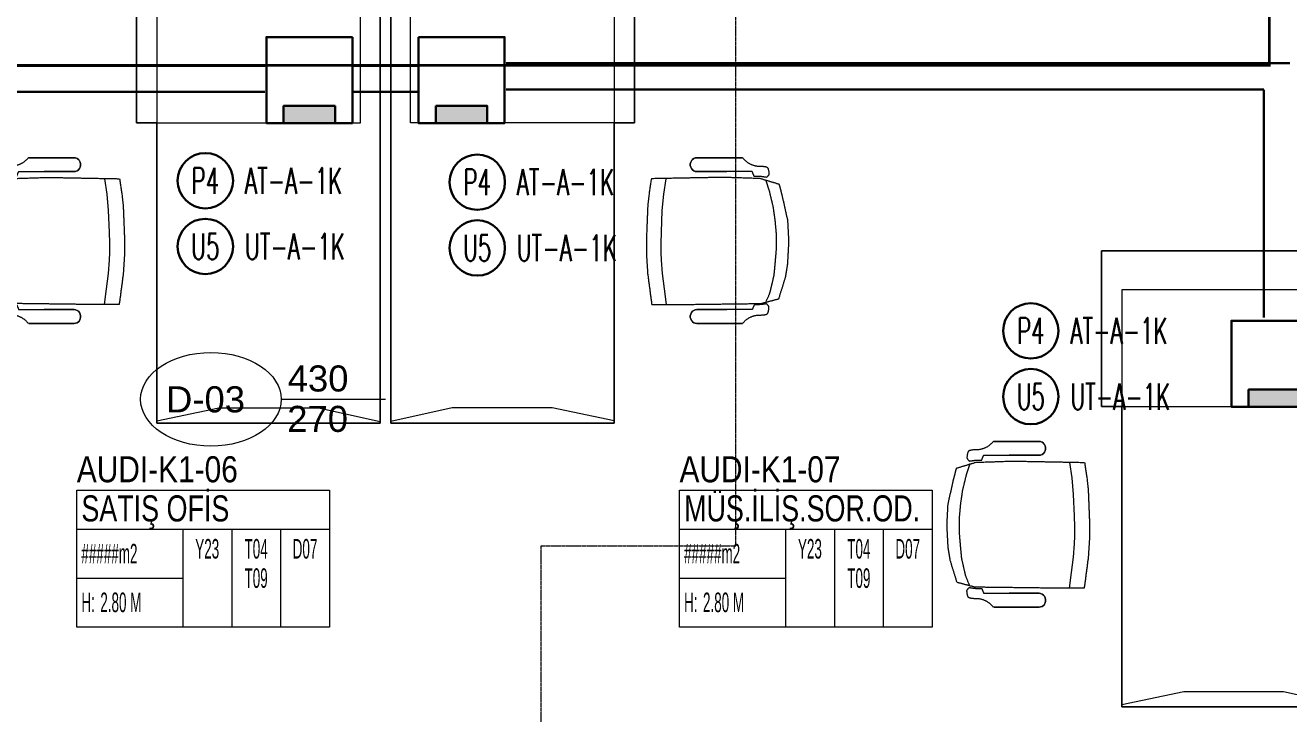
# Model space of a CAD drawing. Extents: x -1439 to 23780, y -1362 to 4476.
# Drawn here: x 9479.4 to 9963.8, y 2474.4 to 2738.5 of the extents above; entities that cross this region are included whole.
import ezdxf
from ezdxf.enums import TextEntityAlignment as Align

# ---------------------------------------------------------------- set-up
doc = ezdxf.new("R2010")
doc.units = 0
doc.header["$MEASUREMENT"] = 0
for name, pattern in [('Audi$0$DASHDOT2', [0.5, 0.25, -0.125, 0, -0.125]), ('Audi$0$HIDDEN2', [4.7625, 3.175, -1.5875]), ('DASHED2', [0.375, 0.25, -0.125])]:
    doc.linetypes.add(name, pattern=pattern)
doc.layers.get('0').update_dxf_attribs({"color": 9, "lineweight": 9})
for name, color, linetype, lineweight in [('Audi$0$05', 8, 'Continuous', 9), ('Audi$0$21', 8, 'Continuous', 9), ('Audi$0$22', 8, 'Continuous', 9), ('E-DÖŞEME (ŞAP İÇİ) PRİZ KUTUSU', 7, 'Continuous', 30), ('E-KABLO', 7, 'Continuous', 30), ('E-YAZI', 7, 'Continuous', 30)]:
    doc.layers.add(name, color=color, linetype=linetype, lineweight=lineweight)
doc.styles.add('Audi$0$Arial', font='arial.ttf', dxfattribs={"height": 2.5})
doc.styles.add('Audi$0$MuuM_TEXT-STANDART', font='ARIALN.TTF')
doc.styles.add('E-YAZI', font='txttw.shx')

# ---------------------------------------------------------------- blocks, each defined once
blk = doc.blocks.new('Audi$0$0_doorno')
blk.add_lwpolyline([(4.5, 0), (12.5, 0)])
blk.add_ellipse((-0.891, 0), major_axis=(-5.391, 0), ratio=0.666667)
at = {"style": 'Audi$0$Arial'}
blk.add_attdef('YUKSEKLIK', text='', height=2, dxfattribs=at).set_placement((5, 12.3), align=Align.TOP_LEFT)
blk.add_attdef('KAPINO', text='', height=2, dxfattribs=at).set_placement((0, 0), align=Align.MIDDLE)
blk.add_attdef('GENISLIK', text='', height=2, dxfattribs=at).set_placement((5, -3.789), align=Align.BOTTOM_LEFT)
blk = doc.blocks.new('Audi$0$Group-258-1')
at = {"linetype": 'Continuous'}
for p, q in [((384800.0983, 69164.505), (384800.0936, 69164.5084)), ((384800.71, 69164.505), (384800.7146, 69164.5084)), ((384800.2257, 69164.3995), (384800.1668, 69164.4084)), ((384800.6491, 69164.4097), (384800.5895, 69164.4019)), ((384800.2892, 69164.3936), (384800.2257, 69164.3995)), ((384800.3717, 69164.3904), (384800.2892, 69164.3936)), ((384800.4137, 69164.389), (384800.3717, 69164.3904)), ((384800.4502, 69164.389), (384800.4137, 69164.389)), ((384800.4792, 69164.3908), (384800.4502, 69164.389)), ((384800.5299, 69164.394), (384800.4792, 69164.3908)), ((384800.5895, 69164.4019), (384800.5299, 69164.394))]:
    blk.add_line(p, q, dxfattribs=at)
at = {"linetype": 'Continuous', "flags": 128}
for points in [[(384800.0862, 69164.6997), (384800.0862, 69164.6409), (384800.0862, 69164.6409)], [(384800.722, 69164.6997), (384800.722, 69164.6409), (384800.722, 69164.6409)], [(384800.0862, 69164.6409), (384800.0862, 69164.5259), (384800.0862, 69164.6409)], [(384800.1395, 69164.5259), (384800.1395, 69164.6409), (384800.1395, 69164.6409)], [(384800.6687, 69164.5259), (384800.6687, 69164.6409), (384800.6687, 69164.6409)], [(384800.722, 69164.6409), (384800.722, 69164.5259), (384800.722, 69164.6409)], [(384800.0862, 69164.5259), (384800.0862, 69164.5259), (384800.087, 69164.52)], [(384800.0862, 69164.5259), (384800.087, 69164.52), (384800.087, 69164.52)], [(384800.087, 69164.52), (384800.087, 69164.52), (384800.0892, 69164.5143)], [(384800.087, 69164.52), (384800.0892, 69164.5143), (384800.0892, 69164.5143)], [(384800.0892, 69164.5143), (384800.0892, 69164.5143), (384800.0929, 69164.5094)], [(384800.0892, 69164.5143), (384800.0936, 69164.5084), (384800.0929, 69164.5094)], [(384800.0977, 69164.5054), (384800.0977, 69164.5054), (384800.1034, 69164.5026)], [(384800.0977, 69164.5054), (384800.1034, 69164.5026), (384800.1034, 69164.5026)], [(384800.1223, 69164.5026), (384800.1223, 69164.5026), (384800.128, 69164.5054)], [(384800.1223, 69164.5026), (384800.128, 69164.5054), (384800.128, 69164.5054)], [(384800.128, 69164.5054), (384800.128, 69164.5054), (384800.1328, 69164.5094)], [(384800.128, 69164.5054), (384800.1328, 69164.5094), (384800.1328, 69164.5094)], [(384800.1328, 69164.5094), (384800.1328, 69164.5094), (384800.1365, 69164.5143)], [(384800.1328, 69164.5094), (384800.1365, 69164.5143), (384800.1365, 69164.5143)], [(384800.1365, 69164.5143), (384800.1365, 69164.5143), (384800.1387, 69164.52)], [(384800.1365, 69164.5143), (384800.1387, 69164.52), (384800.1387, 69164.52)], [(384800.1387, 69164.52), (384800.1387, 69164.52), (384800.1395, 69164.5259)], [(384800.1387, 69164.52), (384800.1395, 69164.5259), (384800.1395, 69164.5259)], [(384800.6695, 69164.52), (384800.6695, 69164.52), (384800.6687, 69164.5259)], [(384800.6695, 69164.52), (384800.6687, 69164.5259), (384800.6687, 69164.5259)], [(384800.6718, 69164.5143), (384800.6718, 69164.5143), (384800.6695, 69164.52)], [(384800.6718, 69164.5143), (384800.6695, 69164.52), (384800.6695, 69164.52)], [(384800.6754, 69164.5094), (384800.6754, 69164.5094), (384800.6718, 69164.5143)], [(384800.6754, 69164.5094), (384800.6718, 69164.5143), (384800.6718, 69164.5143)], [(384800.6802, 69164.5054), (384800.6802, 69164.5054), (384800.6754, 69164.5094)], [(384800.6802, 69164.5054), (384800.6754, 69164.5094), (384800.6754, 69164.5094)], [(384800.6859, 69164.5026), (384800.6859, 69164.5026), (384800.6802, 69164.5054)], [(384800.6859, 69164.5026), (384800.6802, 69164.5054), (384800.6802, 69164.5054)], [(384800.7105, 69164.5054), (384800.7105, 69164.5054), (384800.7048, 69164.5026)], [(384800.7105, 69164.5054), (384800.7048, 69164.5026), (384800.7048, 69164.5026)], [(384800.719, 69164.5143), (384800.7146, 69164.5084), (384800.7153, 69164.5094)], [(384800.719, 69164.5143), (384800.719, 69164.5143), (384800.7153, 69164.5094)], [(384800.7213, 69164.52), (384800.7213, 69164.52), (384800.719, 69164.5143)], [(384800.7213, 69164.52), (384800.719, 69164.5143), (384800.719, 69164.5143)], [(384800.722, 69164.5259), (384800.722, 69164.5259), (384800.7213, 69164.52)], [(384800.722, 69164.5259), (384800.7213, 69164.52), (384800.7213, 69164.52)], [(384800.1034, 69164.5026), (384800.1034, 69164.5026), (384800.1096, 69164.5011)], [(384800.1034, 69164.5026), (384800.1096, 69164.5011), (384800.1096, 69164.5011)], [(384800.1096, 69164.5011), (384800.1096, 69164.5011), (384800.1161, 69164.5011)], [(384800.1096, 69164.5011), (384800.1161, 69164.5011), (384800.1161, 69164.5011)], [(384800.1161, 69164.5011), (384800.1161, 69164.5011), (384800.1223, 69164.5026)], [(384800.1161, 69164.5011), (384800.1223, 69164.5026), (384800.1223, 69164.5026)], [(384800.6922, 69164.5011), (384800.6922, 69164.5011), (384800.6859, 69164.5026)], [(384800.6922, 69164.5011), (384800.6859, 69164.5026), (384800.6859, 69164.5026)], [(384800.6986, 69164.5011), (384800.6986, 69164.5011), (384800.6922, 69164.5011)], [(384800.6986, 69164.5011), (384800.6922, 69164.5011), (384800.6922, 69164.5011)], [(384800.7048, 69164.5026), (384800.7048, 69164.5026), (384800.6986, 69164.5011)], [(384800.7048, 69164.5026), (384800.6986, 69164.5011), (384800.6986, 69164.5011)]]:
    blk.add_lwpolyline(points, close=True, dxfattribs=at)
at = {"linetype": 'Continuous'}
for points in [[(384800.2312, 69164.8536), (384800.2099, 69164.8481), (384800.1886, 69164.8426)], [(384800.3272, 69164.8751), (384800.2792, 69164.8644), (384800.2312, 69164.8536)], [(384800.4074, 69164.8792), (384800.3673, 69164.8772), (384800.3272, 69164.8751)], [(384800.4932, 69164.8746), (384800.4503, 69164.8769), (384800.4074, 69164.8792)], [(384800.5432, 69164.8666), (384800.5182, 69164.8706), (384800.4932, 69164.8746)], [(384800.6271, 69164.8405), (384800.5851, 69164.8535), (384800.5432, 69164.8666)], [(384800.1182, 69164.7571), (384800.1184, 69164.788), (384800.1261, 69164.8013), (384800.1481, 69164.8026)], [(384800.1481, 69164.8026), (384800.1523, 69164.8031), (384800.1616, 69164.7937)], [(384800.1886, 69164.8426), (384800.1775, 69164.8055), (384800.1663, 69164.7685)], [(384800.2113, 69164.8039), (384800.1911, 69164.7972), (384800.1708, 69164.7905)], [(384800.2746, 69164.8191), (384800.2429, 69164.8115), (384800.2113, 69164.8039)], [(384800.3252, 69164.8264), (384800.2999, 69164.8227), (384800.2746, 69164.8191)], [(384800.3841, 69164.8318), (384800.3546, 69164.8291), (384800.3252, 69164.8264)], [(384800.4307, 69164.8318), (384800.4074, 69164.8318), (384800.3841, 69164.8318)], [(384800.4872, 69164.8271), (384800.4589, 69164.8295), (384800.4307, 69164.8318)], [(384800.5356, 69164.8225), (384800.5114, 69164.8248), (384800.4872, 69164.8271)], [(384800.5919, 69164.8096), (384800.5638, 69164.8161), (384800.5356, 69164.8225)], [(384800.637, 69164.7924), (384800.6046, 69164.8075), (384800.5919, 69164.8096)], [(384800.6454, 69164.7717), (384800.6363, 69164.8061), (384800.6271, 69164.8405)], [(384800.6601, 69164.8026), (384800.656, 69164.8031), (384800.6466, 69164.7937)], [(384800.69, 69164.7571), (384800.6898, 69164.788), (384800.6822, 69164.8013), (384800.6601, 69164.8026)], [(384800.0854, 69164.7011), (384800.1126, 69164.7212), (384800.1182, 69164.7571)], [(384800.1585, 69164.7715), (384800.1583, 69164.7588), (384800.158, 69164.7461)], [(384800.1616, 69164.7937), (384800.1601, 69164.7826), (384800.1585, 69164.7715)], [(384800.1663, 69164.7685), (384800.1639, 69164.6975), (384800.1616, 69164.6266)], [(384800.6491, 69164.4746), (384800.6472, 69164.6232), (384800.6454, 69164.7717)], [(384800.6466, 69164.7937), (384800.6482, 69164.7826), (384800.6497, 69164.7715)], [(384800.6497, 69164.7715), (384800.65, 69164.7588), (384800.6502, 69164.7461)], [(384800.7229, 69164.7011), (384800.6957, 69164.7212), (384800.69, 69164.7571)], [(384800.158, 69164.7461), (384800.1488, 69164.7423), (384800.1395, 69164.7385)], [(384800.1395, 69164.7385), (384800.1395, 69164.6897), (384800.1395, 69164.6409)], [(384800.6502, 69164.7461), (384800.6595, 69164.7423), (384800.6687, 69164.7385)], [(384800.6687, 69164.7385), (384800.6687, 69164.6897), (384800.6687, 69164.6409)], [(384800.1616, 69164.6266), (384800.1642, 69164.4892), (384800.1668, 69164.3518)], [(384800.6491, 69164.3531), (384800.6491, 69164.4138), (384800.6491, 69164.4746)], [(384800.1668, 69164.3518), (384800.2302, 69164.3409), (384800.278, 69164.3374)], [(384800.278, 69164.3374), (384800.3427, 69164.3349), (384800.4074, 69164.3324)], [(384800.4074, 69164.3324), (384800.4288, 69164.3324), (384800.4502, 69164.3324)], [(384800.4502, 69164.3324), (384800.4901, 69164.3349), (384800.5299, 69164.3374)], [(384800.5299, 69164.3374), (384800.5895, 69164.3452), (384800.6491, 69164.3531)]]:
    blk.add_open_spline(points, degree=2, dxfattribs=at)
blk = doc.blocks.new('Audi$0$p-masa_160')
for p, q in [((7.57, 115.2), (7.57, 160)), ((85.7, 115.2), (7.57, 115.2))]:
    blk.add_line(p, q)
blk.add_lwpolyline([(85.7, 115.2), (93.45, 115.2), (93.45, 174.97), (7.57, 174.97), (7.57, 160), (0, 160), (0, 0), (85.7, 0), (85.7, 115.2)], close=True)
at = {"flags": 128}
for points in [[(7.57, 160), (7.57, 174.97), (93.45, 174.97), (93.45, 115.2), (85.7, 115.2)], [(85.7, 0.04), (85.7, 0.94), (61.93, 5.88), (23.62, 5.88), (0, 0.73), (0, 0), (85.67, 0)]]:
    blk.add_lwpolyline(points, dxfattribs=at)
for points in [[(85.7, 160), (85.7, 0), (0, 0), (0, 160), (85.7, 160)], [(85.7, 160), (85.7, 0), (0, 0), (0, 160)]]:
    blk.add_lwpolyline(points, close=True, dxfattribs=at)
blk = doc.blocks.new('Audi$0$0_roomno2-flat-2')
at = {"layer": 'Audi$0$21'}
blk.add_lwpolyline([(96.88, -52.5), (0, -52.5), (0, 0), (96.88, 0)], close=True, dxfattribs=at)
for points in [[(0, -15), (96.88, -15)], [(40.62, -15), (40.62, -52.5)], [(59.38, -15), (59.38, -52.5)], [(78.12, -15), (78.12, -52.5)], [(0, -33.75), (40.62, -33.75)]]:
    blk.add_lwpolyline(points, dxfattribs=at)
at = {"layer": 'Audi$0$21', "style": 'Audi$0$MuuM_TEXT-STANDART', "width": 0.6}
blk.add_text('H:', height=7.5, dxfattribs=at).set_placement((1.75, -43.04), align=Align.MIDDLE_LEFT)
at = {"layer": 'Audi$0$21', "style": 'Audi$0$Arial'}
blk.add_attdef('ODANO', (0, 5.85), '', height=10, dxfattribs=at)
blk.add_attdef('MEKANADI', text='', height=10, dxfattribs=at).set_placement((1.75, -15), align=Align.BOTTOM_LEFT)
at = {"layer": 'Audi$0$21', "style": 'Audi$0$MuuM_TEXT-STANDART', "width": 0.6}
for tag, p in [('YER01', (50, -22.5)), ('TAVAN01', (68.75, -22.5)), ('DUVAR01', (87.5, -22.5)), ('YER02', (50, -33.75)), ('TAVAN02', (68.75, -33.75)), ('DUVAR02', (87.5, -33.75)), ('YER03', (50, -45)), ('TAVAN03', (68.75, -45)), ('DUVAR03', (87.5, -45))]:
    blk.add_attdef(tag, text='', height=7.5, dxfattribs=at).set_placement(p, align=Align.MIDDLE_CENTER)
for tag, p in [('M2', (1.75, -24.38)), ('TEMIZTAVANYUKSEKLIGI', (9, -43.04))]:
    blk.add_attdef(tag, text='', height=7.5, dxfattribs=at).set_placement(p, align=Align.MIDDLE_LEFT)
blk = doc.blocks.new('10_DÖŞEME (ŞAP İÇİ) PRİZ KUTUSU')
at = {"layer": 'E-DÖŞEME (ŞAP İÇİ) PRİZ KUTUSU'}
blk.add_hatch(color=5, dxfattribs=at).paths.add_polyline_path([(0.734, 0.216), (0.734, 0.706), (-0.734, 0.706), (-0.734, 0.216)])
at = {"layer": 'E-DÖŞEME (ŞAP İÇİ) PRİZ KUTUSU', "color": 5}
for points in [[(1.224, 2.664), (1.224, 0.216), (-1.224, 0.216), (-1.224, 2.664)], [(0.734, 0.706), (0.734, 0.216), (-0.734, 0.216), (-0.734, 0.706)]]:
    blk.add_lwpolyline(points, close=True, dxfattribs=at)

msp = doc.modelspace()

# ---------------------------------------------------------------- linework, layer by layer
at = {"layer": 'Audi$0$21', "linetype": 'Audi$0$DASHDOT2'}
for points in [[(9677.23, 2538.75), (9751.81, 2538.75), (9751.81, 4039.49)], [(9677.23, 287.1), (9677.23, 2538.75)]]:
    msp.add_lwpolyline(points, dxfattribs=at)
at = {"layer": 'Audi$0$21', "linetype": 'Audi$0$HIDDEN2', "ltscale": 0.1, "const_width": 1}
msp.add_lwpolyline([(9216.72, 2881.81), (9956.44, 2881.81), (9956.44, 2723.15), (9216.72, 2723.15)], close=True, dxfattribs=at)
at = {"layer": 'E-KABLO', "color": 6, "linetype": 'DASHED2'}
for p, q in [((9571.19, 2722.96), (9262.67, 2722.96)), ((9630, 2722.96), (9604.98, 2722.96)), ((9663.8, 2723.87), (9964.3, 2723.87))]:
    msp.add_line(p, q, dxfattribs=at)
at = {"layer": 'E-KABLO', "color": 4, "linetype": 'DASHED2'}
for p, q in [((9663.8, 2713.87), (9954.3, 2713.87)), ((9954.3, 2626.42), (9954.3, 2713.87)), ((9571.19, 2712.96), (9272.67, 2712.96)), ((9630, 2712.96), (9604.98, 2712.96))]:
    msp.add_line(p, q, dxfattribs=at)
at = {"layer": 'E-KABLO', "color": 7, "linetype": 'Continuous'}
for centre in [(9548.42, 2678.85), (9652.69, 2678.27), (9548.42, 2653.63), (9652.69, 2653.05), (9864.94, 2621.25), (9864.94, 2596.03)]:
    msp.add_circle(centre, 10.61, dxfattribs=at)

# ---------------------------------------------------------------- block references
ref = msp.add_blockref('Audi$0$0_roomno2-flat-2', (9499.15, 2560.17))
ref.add_attrib('ODANO', 'AUDI-K1-06', dxfattribs={"layer": 'Audi$0$21', "height": 10, "style": 'Audi$0$MuuM_TEXT-STANDART'}).set_placement((9499.15, 2560.17), align=Align.BOTTOM_LEFT)
ref.add_attrib('MEKANADI', 'SATIŞ OFİS', dxfattribs={"layer": 'Audi$0$21', "height": 10, "style": 'Audi$0$MuuM_TEXT-STANDART', "width": 0.9}).set_placement((9500.9, 2545.17), align=Align.BOTTOM_LEFT)
ref.add_attrib('M2', '#####m2', dxfattribs={"layer": 'Audi$0$21', "height": 7.5, "style": 'Audi$0$MuuM_TEXT-STANDART', "width": 0.6}).set_placement((9500.9, 2535.8), align=Align.MIDDLE_LEFT)
ref.add_attrib('TEMIZTAVANYUKSEKLIGI', '2.80 M', dxfattribs={"layer": 'Audi$0$21', "height": 7.5, "style": 'Audi$0$MuuM_TEXT-STANDART', "width": 0.6}).set_placement((9508.15, 2517.13), align=Align.MIDDLE_LEFT)
ref.add_attrib('YER01', 'Y23', dxfattribs={"layer": 'Audi$0$21', "height": 7.5, "style": 'Audi$0$MuuM_TEXT-STANDART', "width": 0.6}).set_placement((9549.15, 2537.67), align=Align.MIDDLE_CENTER)
ref.add_attrib('TAVAN01', 'T04', dxfattribs={"layer": 'Audi$0$21', "height": 7.5, "style": 'Audi$0$MuuM_TEXT-STANDART', "width": 0.6}).set_placement((9567.9, 2537.67), align=Align.MIDDLE_CENTER)
ref.add_attrib('DUVAR01', 'D07', dxfattribs={"layer": 'Audi$0$21', "height": 7.5, "style": 'Audi$0$MuuM_TEXT-STANDART', "width": 0.6}).set_placement((9586.65, 2537.67), align=Align.MIDDLE_CENTER)
ref.add_attrib('TAVAN02', 'T09', dxfattribs={"layer": 'Audi$0$21', "height": 7.5, "style": 'Audi$0$MuuM_TEXT-STANDART', "width": 0.6}).set_placement((9567.9, 2526.42), align=Align.MIDDLE_CENTER)
ref = msp.add_blockref('Audi$0$0_roomno2-flat-2', (9730.25, 2560.17))
ref.add_attrib('ODANO', 'AUDI-K1-07', dxfattribs={"layer": 'Audi$0$21', "height": 10, "style": 'Audi$0$MuuM_TEXT-STANDART'}).set_placement((9730.25, 2560.17), align=Align.BOTTOM_LEFT)
ref.add_attrib('MEKANADI', 'MÜŞ.İLİŞ.SOR.OD.', dxfattribs={"layer": 'Audi$0$21', "height": 10, "style": 'Audi$0$MuuM_TEXT-STANDART', "width": 0.9}).set_placement((9732, 2545.17), align=Align.BOTTOM_LEFT)
ref.add_attrib('M2', '#####m2', dxfattribs={"layer": 'Audi$0$21', "height": 7.5, "style": 'Audi$0$MuuM_TEXT-STANDART', "width": 0.6}).set_placement((9732, 2535.8), align=Align.MIDDLE_LEFT)
ref.add_attrib('TEMIZTAVANYUKSEKLIGI', '2.80 M', dxfattribs={"layer": 'Audi$0$21', "height": 7.5, "style": 'Audi$0$MuuM_TEXT-STANDART', "width": 0.6}).set_placement((9739.25, 2517.13), align=Align.MIDDLE_LEFT)
ref.add_attrib('YER01', 'Y23', dxfattribs={"layer": 'Audi$0$21', "height": 7.5, "style": 'Audi$0$MuuM_TEXT-STANDART', "width": 0.6}).set_placement((9780.25, 2537.67), align=Align.MIDDLE_CENTER)
ref.add_attrib('TAVAN01', 'T04', dxfattribs={"layer": 'Audi$0$21', "height": 7.5, "style": 'Audi$0$MuuM_TEXT-STANDART', "width": 0.6}).set_placement((9799, 2537.67), align=Align.MIDDLE_CENTER)
ref.add_attrib('DUVAR01', 'D07', dxfattribs={"layer": 'Audi$0$21', "height": 7.5, "style": 'Audi$0$MuuM_TEXT-STANDART', "width": 0.6}).set_placement((9817.75, 2537.67), align=Align.MIDDLE_CENTER)
ref.add_attrib('TAVAN02', 'T09', dxfattribs={"layer": 'Audi$0$21', "height": 7.5, "style": 'Audi$0$MuuM_TEXT-STANDART', "width": 0.6}).set_placement((9799, 2526.42), align=Align.MIDDLE_CENTER)
at = {"layer": 'Audi$0$05', "xscale": -1}
for p in [(9615.48, 2585.82), (9985.5, 2477)]:
    msp.add_blockref('Audi$0$p-masa_160', p, dxfattribs=at)
at = {"layer": 'Audi$0$05'}
msp.add_blockref('Audi$0$p-masa_160', (9619.5, 2585.82), dxfattribs=at)
at = {"layer": 'Audi$0$05', "color": 7, "extrusion": (0, 0, -1), "yscale": 100, "zscale": -100}
for p, xscale, rotation in [((-6925950.7, 38482696.29), 100, 270), ((6906715.72, 38482696.29), -100, 90), ((-6926320.72, 38482587.48), 100, 270)]:
    msp.add_blockref('Audi$0$Group-258-1', p, dxfattribs=dict(at, xscale=xscale, rotation=rotation))
at = {"layer": 'Audi$0$22'}
ref = msp.add_blockref('Audi$0$0_doorno', (9555, 2595), dxfattribs=dict(at, xscale=5, yscale=5, zscale=5))
ref.add_attrib('KAPINO', 'D-03', dxfattribs={"layer": '0', "height": 10, "style": 'Audi$0$Arial'}).set_placement((9548.49, 2595), align=Align.MIDDLE)
ref.add_attrib('GENISLIK', '430', dxfattribs={"layer": '0', "height": 10, "style": 'Audi$0$Arial'}).set_placement((9580, 2595), align=Align.BOTTOM_LEFT)
ref.add_attrib('YUKSEKLIK', '270', dxfattribs={"layer": '0', "height": 10, "style": 'Audi$0$Arial'}).set_placement((9579.82, 2592.5), align=Align.TOP_LEFT)
at = {"layer": 'E-DÖŞEME (ŞAP İÇİ) PRİZ KUTUSU', "yscale": 13.48039215686274, "zscale": 13.48039215686274}
for p, xscale in [((9588.33, 2698.03), 13.48039215686274), ((9646.65, 2698.03), -13.48039215686274), ((9958.35, 2589.22), 13.48039215686274)]:
    msp.add_blockref('10_DÖŞEME (ŞAP İÇİ) PRİZ KUTUSU', p, dxfattribs=dict(at, xscale=xscale))

# ---------------------------------------------------------------- texts
at = {"layer": 'E-KABLO', "color": 3, "linetype": 'Continuous', "style": 'E-YAZI', "width": 0.6}
for s, p in [('P4', (9548.42, 2678.85)), ('P4', (9652.69, 2678.27)), ('U5', (9548.42, 2653.63)), ('U5', (9652.69, 2653.05)), ('P4', (9864.94, 2621.25)), ('U5', (9864.94, 2596.03))]:
    msp.add_text(s, height=10, dxfattribs=at).set_placement(p, align=Align.MIDDLE_CENTER)
at = {"layer": 'E-YAZI', "color": 3, "style": 'E-YAZI', "width": 0.6}
for s, p in [('AT-A-1K', (9563.61, 2673.85, 0)), ('AT-A-1K', (9667.87, 2673.27, 0)), ('UT-A-1K', (9563.61, 2648.62, 0)), ('UT-A-1K', (9667.87, 2648.04, 0)), ('AT-A-1K', (9880.12, 2616.26, 0)), ('UT-A-1K', (9880.12, 2591.03, 0))]:
    msp.add_text(s, height=10, dxfattribs=at).set_placement(p)

doc.saveas('drawing.dxf')
